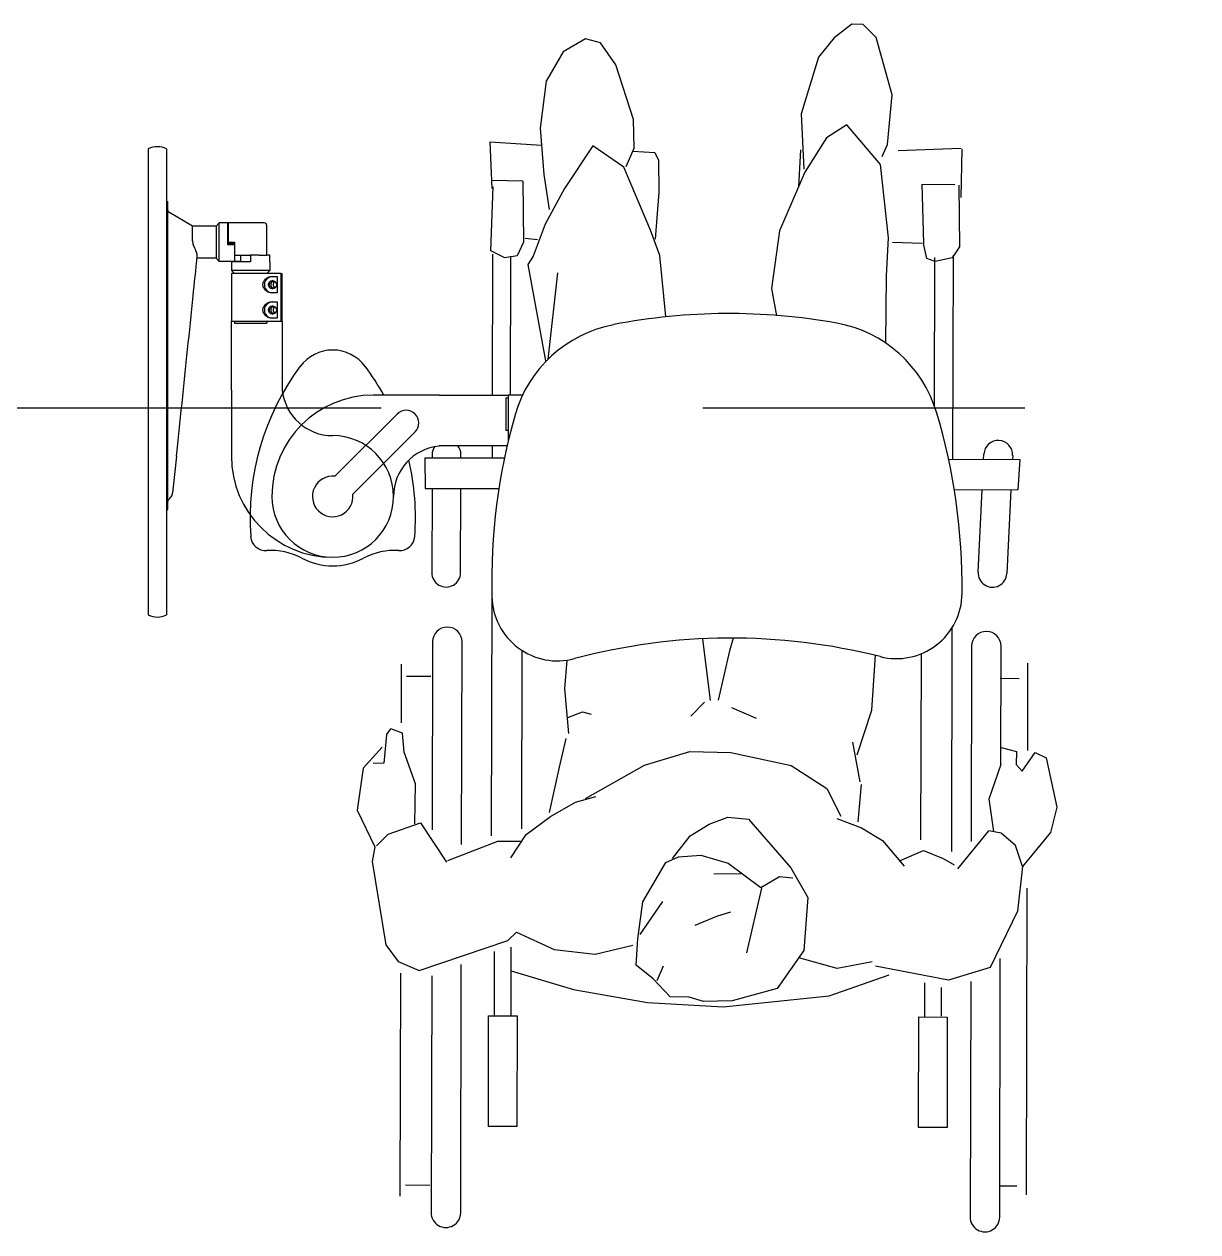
# Model space of a CAD drawing. Extents: x 1658 to 80590, y 400 to 58563.
# Drawn here: x 43749 to 44907, y 22317 to 23509 of the extents above; entities that cross this region are included whole.
import ezdxf

# ---------------------------------------------------------------- set-up
doc = ezdxf.new("R2010")
doc.units = 0
doc.header["$LTSCALE"] = 50
doc.linetypes.add('4PHAN', pattern=[158.75, 127, -6.35, 6.35, -6.35, 6.35, -6.35])
doc.layers.add('FT_01', color=8, linetype='CONTINUOUS')
doc.layers.add('GRIDLINE_01', color=15, linetype='4PHAN')

msp = doc.modelspace()

# ---------------------------------------------------------------- linework, layer by layer
at = {"layer": 'FT_01'}
for p, q in [((44565.8, 23508.8, 3644), (44548.2, 23495.5, 3644)), ((44576.8, 23508.4, 3644), (44565.8, 23508.8, 3644)), ((44589.8, 23495.8, 3644), (44576.8, 23508.4, 3644)), ((44303.1, 23494.2, 3644), (44280.8, 23481.4, 3644)), ((44317.8, 23490.3, 3644), (44303.1, 23494.2, 3644)), ((44548.2, 23495.5, 3644), (44533, 23476.2, 3644)), ((44605.6, 23439.1, 3644), (44589.8, 23495.8, 3644)), ((44333, 23468.7, 3644), (44317.8, 23490.3, 3644)), ((44280.8, 23481.4, 3644), (44264.3, 23452.5, 3644)), ((44533, 23476.2, 3644), (44515.9, 23420.3, 3644)), ((44350.2, 23414.6, 3644), (44333, 23468.7, 3644)), ((44264.3, 23452.5, 3644), (44258.3, 23406.1, 3644)), ((44600.9, 23390.2, 3644), (44605.6, 23439.1, 3644)), ((44350.9, 23386.6, 3644), (44350.2, 23414.6, 3644)), ((44515.9, 23420.3, 3644), (44518.4, 23365.8, 3644)), ((44258.3, 23406.1, 3644), (44262, 23360.5, 3644)), ((44560.7, 23409.4, 3644), (44540.8, 23396.6, 3644)), ((44594.2, 23370.2, 3644), (44560.7, 23409.4, 3644)), ((44211, 23346.6, 3644), (44208.9, 23392.6, 3644)), ((44208.9, 23392.6, 3644), (44259.6, 23389.4, 3644)), ((44310.3, 23388.7, 3644), (44282.3, 23346.7, 3644)), ((44340.8, 23367.6, 3644), (44310.3, 23388.7, 3644)), ((44343, 23368.4, 3644), (44350.9, 23386.6, 3644)), ((44540.8, 23396.6, 3644), (44519.3, 23362.8, 3644)), ((44595.7, 23378.1, 3644), (44600.9, 23390.2, 3644)), ((43871.5, 23385.9, 3644), (43871.5, 23362.9, 3644)), ((43889.5, 23385.9, 3644), (43889.5, 23362.9, 3644)), ((44349.6, 23383.6, 3644), (44371.4, 23382.3, 3644)), ((44371.4, 23382.3, 3644), (44375, 23374.7, 3644)), ((44375, 23374.7, 3644), (44375.4, 23343, 3644)), ((44515.1, 23384.8, 3644), (44513.2, 23348.3, 3644)), ((44673.2, 23386, 3644), (44611.6, 23383.7, 3644)), ((44674.3, 23385.8, 3644), (44673.5, 23337.7, 3644)), ((43871.5, 23362.9, 3644), (43871.5, 23267.1, 3644)), ((43889.5, 23362.9, 3644), (43889.5, 23267.1, 3644)), ((44367.1, 23305.4, 3644), (44340.8, 23367.6, 3644)), ((44519.3, 23362.8, 3644), (44494.4, 23304.7, 3644)), ((44602.1, 23298.1, 3644), (44594.2, 23370.2, 3644)), ((44241, 23353.9, 3644), (44210.9, 23354.5, 3644)), ((44241, 23353.9, 3644), (44241.8, 23293.8, 3644)), ((44262, 23360.5, 3644), (44267.1, 23326, 3644)), ((44634.8, 23350.9, 3644), (44636.5, 23292.3, 3644)), ((44634.8, 23350.9, 3644), (44667.5, 23350.6, 3644)), ((44209.5, 23285, 3644), (44211.7, 23348.2, 3644)), ((44282.3, 23346.7, 3644), (44263.3, 23311.4, 3644)), ((44375.4, 23343, 3644), (44371.7, 23296.6, 3644)), ((44671.5, 23350, 3644), (44672.1, 23289.2, 3644)), ((43889.5, 23333.7, 3644), (43890.7, 23333.7, 3644)), ((43890.7, 23296.7, 3644), (43890.7, 23333.7, 3644)), ((43915.2, 23309.6, 3644), (43891.7, 23323.2, 3644)), ((43938.5, 23309.6, 3644), (43915.2, 23309.6, 3644)), ((43915.2, 23294.9, 3644), (43915.2, 23309.6, 3644)), ((43938.5, 23309.6, 3644), (43941.6, 23312.7, 3644)), ((43938.5, 23309.6, 3644), (43938.5, 23291.5, 3644)), ((43950, 23312.7, 3644), (43941.6, 23312.7, 3644)), ((43941.6, 23291.1, 3644), (43941.6, 23312.7, 3644)), ((43950, 23291.1, 3644), (43950, 23312.7, 3644)), ((43950.5, 23303.7, 3644), (43950, 23303.7, 3644)), ((43950.5, 23312.7, 3644), (43950.5, 23310.2, 3644)), ((43986, 23312.7, 3644), (43950.5, 23312.7, 3644)), ((43950.5, 23310.2, 3644), (43950.5, 23293.7, 3644)), ((43988.5, 23280.7, 3644), (43988.5, 23310.2, 3644)), ((44263.3, 23311.4, 3644), (44251.3, 23279.9, 3644)), ((44376.3, 23280.6, 3644), (44367.1, 23305.4, 3644)), ((44494.4, 23304.7, 3644), (44486.5, 23248, 3644)), ((43890.7, 23051.4, 3644), (43890.7, 23296.7, 3644)), ((43938.5, 23291.5, 3644), (43938.5, 23277.8, 3644)), ((43941.6, 23274.7, 3644), (43941.6, 23291.1, 3644)), ((43950, 23292.3, 3644), (43956.5, 23292.3, 3644)), ((43956.5, 23291.1, 3644), (43950, 23291.1, 3644)), ((43950.5, 23293.7, 3644), (43956.5, 23293.7, 3644)), ((43956.5, 23293.7, 3644), (43956.5, 23280.7, 3644)), ((44241.8, 23293.8, 3644), (44235.6, 23280.3, 3644)), ((44255.5, 23295.9, 3644), (44243.3, 23297.2, 3644)), ((44600.1, 23260.4, 3644), (44602.1, 23298.1, 3644)), ((44635.3, 23292.3, 3644), (44605.8, 23293.2, 3644)), ((44639.9, 23277.7, 3644), (44636.5, 23292.3, 3644)), ((43956.5, 23280.7, 3644), (43972.5, 23280.7, 3644)), ((43956.5, 23280.7, 3644), (43956.5, 23274.7, 3644)), ((43962.5, 23280.7, 3644), (43962.5, 23274.7, 3644)), ((43962.5, 23280.7, 3644), (43962.5, 23274.2, 3644)), ((43972.5, 23280.7, 3644), (43972.5, 23274.2, 3644)), ((43981, 23280.7, 3644), (43972.5, 23280.7, 3644)), ((43981, 23280.7, 3644), (43986, 23280.7, 3644)), ((43986, 23280.7, 3644), (43988.5, 23280.7, 3644)), ((43991.5, 23280.7, 3644), (43988.5, 23280.7, 3644)), ((43991.5, 23274.2, 3644), (43991.5, 23280.7, 3644)), ((44223.2, 23278.1, 3644), (44209.5, 23285, 3644)), ((44211.2, 23281.9, 3644), (44210.8, 23142.6, 3644)), ((44235.6, 23280.3, 3644), (44223.2, 23278.1, 3644)), ((44228.9, 23142.7, 3644), (44229.2, 23279.7, 3644)), ((44251.3, 23279.9, 3644), (44246.2, 23271.6, 3644)), ((44382.1, 23220.3, 3644), (44376.3, 23280.6, 3644)), ((44672.1, 23289.2, 3644), (44664.7, 23278.2, 3644)), ((44665.7, 23280.8, 3644), (44665.2, 23079.4, 3644)), ((43938.5, 23277.8, 3644), (43919.5, 23277.8, 3644)), ((43938.5, 23277.8, 3644), (43941.6, 23274.7, 3644)), ((43956.5, 23274.7, 3644), (43941.6, 23274.7, 3644)), ((43953.5, 23274.2, 3644), (43953.5, 23265.8, 3644)), ((43972.5, 23274.2, 3644), (43953.5, 23274.2, 3644)), ((43962.5, 23274.7, 3644), (43956.5, 23274.7, 3644)), ((43991.5, 23274.2, 3644), (43991.5, 23265.8, 3644)), ((44246.2, 23271.6, 3644), (44263.4, 23176.7, 3644)), ((44647, 23275, 3644), (44639.9, 23277.7, 3644)), ((44647.3, 23132.2, 3644), (44647.6, 23278.7, 3644)), ((44664.7, 23278.2, 3644), (44648, 23274.7, 3644)), ((43871.5, 23267.1, 3644), (43871.5, 23047.7, 3644)), ((43889.5, 23267.1, 3644), (43889.5, 23047.7, 3644)), ((43972.5, 23265.8, 3644), (43953.5, 23265.8, 3644)), ((43956.6, 23262.7, 3644), (43953.5, 23265.8, 3644)), ((43953.7, 23257.7, 3644), (43953.5, 23257.7, 3644)), ((43953.5, 23257.7, 3644), (43953.5, 23215.6, 3644)), ((44002.3, 23262.7, 3644), (43953.7, 23262.7, 3644)), ((43953.7, 23262.7, 3644), (43953.7, 23215.7, 3644)), ((43991.5, 23265.8, 3644), (43972.5, 23265.8, 3644)), ((43988.4, 23262.7, 3644), (43991.5, 23265.8, 3644)), ((43993.3, 23259.7, 3644), (43998.7, 23259.7, 3644)), ((43998.7, 23259.7, 3644), (43998.7, 23243.7, 3644)), ((44002.3, 23262.7, 3644), (44003.2, 23262.7, 3644)), ((44002.3, 23262.7, 3644), (44002.3, 23215.7, 3644)), ((44003.4, 23262.7, 3644), (44003.2, 23262.7, 3644)), ((44003.2, 23262.7, 3644), (44003.2, 23215.7, 3644)), ((44003.4, 23262.7, 3644), (44003.4, 23215.7, 3644)), ((44003.5, 23257.7, 3644), (44003.4, 23257.7, 3644)), ((44003.5, 23215.6, 3644), (44003.5, 23257.7, 3644)), ((44275.4, 23263.5, 3644), (44265.7, 23178, 3644)), ((44599.3, 23194, 3644), (44600.1, 23260.4, 3644)), ((43998.7, 23243.7, 3644), (43993.3, 23243.7, 3644)), ((44486.5, 23248, 3644), (44491.4, 23221, 3644)), ((43993.3, 23234.7, 3644), (43998.7, 23234.7, 3644)), ((43998.7, 23234.7, 3644), (43998.7, 23218.7, 3644)), ((44382.1, 23220.3, 3644), (44382.1, 23220.3, 3644)), ((43953.5, 23190.1, 3644), (43953.5, 23215.6, 3644)), ((43953.7, 23215.7, 3644), (44002.3, 23215.7, 3644)), ((43956.6, 23215.7, 3644), (43956.6, 23213.7, 3644)), ((43956.6, 23213.7, 3644), (43972.5, 23213.7, 3644)), ((43972.5, 23213.7, 3644), (43988.4, 23213.7, 3644)), ((43988.4, 23215.7, 3644), (43988.4, 23213.7, 3644)), ((43998.7, 23218.7, 3644), (43993.3, 23218.7, 3644)), ((44002.3, 23215.7, 3644), (44003.2, 23215.7, 3644)), ((44003.2, 23215.7, 3644), (44003.4, 23215.7, 3644)), ((44003.5, 23215.6, 3644), (44003.5, 23190.1, 3644)), ((43953.5, 23164.7, 3644), (43953.5, 23190.1, 3644)), ((44003.5, 23190.1, 3644), (44003.5, 23164.7, 3644)), ((43953.5, 23147.7, 3644), (43953.5, 23164.7, 3644)), ((44003.5, 23164.7, 3644), (44003.5, 23152.7, 3644)), ((43953.5, 23147.7, 3644), (43953.5, 23082.7, 3644)), ((44158.5, 23142.7, 3644), (44093.5, 23142.7, 3644)), ((44158.5, 23142.7, 3644), (44175.6, 23142.7, 3644)), ((44175.6, 23142.7, 3644), (44200.9, 23142.7, 3644)), ((44200.9, 23142.7, 3644), (44226.5, 23142.7, 3644)), ((44226.5, 23139.6, 3644), (44224.5, 23139.6, 3644)), ((44224.5, 23139.6, 3644), (44224.5, 23123.7, 3644)), ((44240.9, 23142.7, 3644), (44226.5, 23142.7, 3644)), ((44240.8, 23142.6, 3644), (44226.5, 23142.6, 3644)), ((44226.5, 23142.6, 3644), (44226.5, 23096.5, 3644)), ((44117.2, 23124, 3644), (44055.7, 23062.6, 3644)), ((44224.5, 23123.7, 3644), (44224.5, 23107.8, 3644)), ((44073.4, 23044.9, 3644), (44134.9, 23106.4, 3644)), ((44226.5, 23107.8, 3644), (44224.5, 23107.8, 3644)), ((44175.6, 23092.7, 3644), (44163.5, 23092.7, 3644)), ((44200.9, 23092.7, 3644), (44175.6, 23092.7, 3644)), ((44225.7, 23092.7, 3644), (44200.9, 23092.7, 3644)), ((44210.7, 23092.7, 3644), (44210.7, 23080.5, 3644)), ((43899.3, 23082.4, 3644), (43895.4, 23046.4, 3644)), ((44144.5, 23080.6, 3644), (44144.7, 23050.7, 3644)), ((44223, 23080.4, 3644), (44144.5, 23080.6, 3644)), ((44151.6, 23084.2, 3644), (44151.6, 23080.3, 3644)), ((44180, 23081.5, 3644), (44180, 23084.1, 3644)), ((44661.3, 23079.4, 3644), (44731.4, 23079.2, 3644)), ((44695.8, 23079.3, 3644), (44696.1, 23084.5, 3644)), ((44724.5, 23083.1, 3644), (44724.3, 23079.3, 3644)), ((44731.4, 23079.2, 3644), (44729.7, 23049.3, 3644)), ((43871.5, 23047.7, 3644), (43871.5, 22950.9, 3644)), ((43889.5, 23047.7, 3644), (43889.5, 22950.9, 3644)), ((43890.7, 23029.9, 3644), (43890.7, 23051.4, 3644)), ((44144.7, 23050.7, 3644), (44217.5, 23050.5, 3644)), ((44151.5, 23050.7, 3644), (44151.3, 22967.6, 3644)), ((44179.7, 22967.5, 3644), (44179.9, 23050.6, 3644)), ((44666.9, 23049.4, 3644), (44729.7, 23049.3, 3644)), ((44690.4, 22968, 3644), (44694.4, 23049.2, 3644)), ((44722.8, 23049.3, 3644), (44718.8, 22966.7, 3644)), ((43889.5, 23029.9, 3644), (43890.7, 23029.9, 3644)), ((43890.7, 23029.9, 3644), (43890.7, 23029.9, 3644)), ((43871.5, 22950.9, 3644), (43871.5, 22925.7, 3644)), ((43889.5, 22950.9, 3644), (43889.5, 22925.7, 3644)), ((44210.5, 22946.2, 3644), (44209.9, 22707.6, 3644)), ((44664.6, 22913, 3644), (44664.1, 22692.3, 3644)), ((44152, 22899.3, 3644), (44151.5, 22713.5, 3644)), ((44180.7, 22699.1, 3644), (44181.2, 22899.2, 3644)), ((44426.4, 22841.2, 3644), (44418.8, 22902.2, 3644)), ((44448.7, 22902.9, 3644), (44445, 22890.4, 3644)), ((44240, 22714.7, 3644), (44240.5, 22890.7, 3644)), ((44445, 22890.4, 3644), (44434, 22841.7, 3644)), ((44585.6, 22831.7, 3644), (44589.1, 22885.9, 3644)), ((44634, 22703.7, 3644), (44634.5, 22887.5, 3644)), ((44683.9, 22894.9, 3644), (44683.4, 22702.2, 3644)), ((44712.8, 22777.4, 3644), (44713.1, 22894.8, 3644)), ((44121.2, 22877, 3644), (44121.1, 22819.1, 3644)), ((44284.6, 22881, 3644), (44282.4, 22852.8, 3644)), ((44739.2, 22878.3, 3644), (44739, 22791.9, 3644)), ((44126.4, 22865.4, 3644), (44150.5, 22865.4, 3644)), ((44712.2, 22863.2, 3644), (44730.8, 22863.1, 3644)), ((44282.4, 22852.8, 3644), (44286.2, 22808.6, 3644)), ((44420.3, 22839.6, 3644), (44406.9, 22826, 3644)), ((44285.5, 22824.4, 3644), (44300, 22830.2, 3644)), ((44300, 22830.2, 3644), (44308.7, 22827.7, 3644)), ((44471.7, 22823.6, 3644), (44447.4, 22834, 3644)), ((44570.9, 22787.6, 3644), (44585.6, 22831.7, 3644)), ((44106.7, 22807.5, 3644), (44103.9, 22779.4, 3644)), ((44106.7, 22807.5, 3644), (44110.8, 22813.2, 3644)), ((44122.5, 22809, 3644), (44110.8, 22813.2, 3644)), ((44123.9, 22790.3, 3644), (44122.5, 22809, 3644)), ((44283.6, 22803.8, 3644), (44277, 22775.6, 3644)), ((44102.4, 22795.3, 3644), (44083.5, 22774.6, 3644)), ((44361.3, 22777.4, 3644), (44405.8, 22791, 3644)), ((44405.8, 22791, 3644), (44446.4, 22790, 3644)), ((44574.1, 22760.9, 3644), (44566.7, 22800.3, 3644)), ((44713.1, 22794.9, 3644), (44728.4, 22791, 3644)), ((44728.4, 22791, 3644), (44728.1, 22778.2, 3644)), ((44103.9, 22779.4, 3644), (44093.3, 22779.1, 3644)), ((44135.3, 22758.9, 3644), (44123.9, 22790.3, 3644)), ((44446.4, 22790, 3644), (44505.9, 22777.3, 3644)), ((44733.9, 22771.6, 3644), (44746.6, 22789.9, 3644)), ((44746.6, 22789.9, 3644), (44757.4, 22784.7, 3644)), ((44757.4, 22784.7, 3644), (44768.2, 22735.9, 3644)), ((44083.5, 22774.6, 3644), (44077.6, 22733.1, 3644)), ((44277, 22775.6, 3644), (44267.1, 22730.7, 3644)), ((44303.1, 22744.5, 3644), (44361.3, 22777.4, 3644)), ((44505.9, 22777.3, 3644), (44541, 22754.4, 3644)), ((44701.4, 22744.4, 3644), (44713.2, 22778.5, 3644)), ((44728.1, 22778.2, 3644), (44733.9, 22771.6, 3644)), ((44134.6, 22719.5, 3644), (44135.3, 22758.9, 3644)), ((44572.1, 22721.7, 3644), (44575.4, 22758.4, 3644)), ((44293.2, 22740.9, 3644), (44313, 22746.7, 3644)), ((44541, 22754.4, 3644), (44555, 22727.1, 3644)), ((44706, 22712.1, 3644), (44701.4, 22744.4, 3644)), ((44077.6, 22733.1, 3644), (44095.2, 22697, 3644)), ((44268.4, 22726.8, 3644), (44293.2, 22740.9, 3644)), ((44768.2, 22735.9, 3644), (44761.8, 22711.1, 3644)), ((44108.1, 22709.5, 3644), (44140, 22720.4, 3644)), ((44140, 22720.4, 3644), (44165.8, 22681.9, 3644)), ((44244.5, 22709.2, 3644), (44268.4, 22726.8, 3644)), ((44406.2, 22707.7, 3644), (44425, 22719.4, 3644)), ((44425, 22719.4, 3644), (44443.4, 22726.3, 3644)), ((44443.4, 22726.3, 3644), (44463.8, 22724.2, 3644)), ((44463.8, 22724.2, 3644), (44505.5, 22676, 3644)), ((44551.1, 22724.7, 3644), (44575.4, 22715.7, 3644)), ((44096.6, 22697.7, 3644), (44108.1, 22709.5, 3644)), ((44229.2, 22686.1, 3644), (44244.5, 22709.2, 3644)), ((44388.8, 22685.4, 3644), (44406.2, 22707.7, 3644)), ((44575.4, 22715.7, 3644), (44596.1, 22703, 3644)), ((44670.3, 22675.2, 3644), (44701.1, 22712.8, 3644)), ((44713, 22710.5, 3644), (44701.1, 22712.8, 3644)), ((44727.2, 22698.3, 3644), (44713, 22710.5, 3644)), ((44761.8, 22711.1, 3644), (44734.1, 22677.5, 3644)), ((44095.2, 22697, 3644), (44092.4, 22682.4, 3644)), ((44167, 22683.5, 3644), (44216.3, 22702.6, 3644)), ((44216.3, 22702.6, 3644), (44238.7, 22702.4, 3644)), ((44596.1, 22703, 3644), (44617.5, 22677.9, 3644)), ((44734.1, 22677.5, 3644), (44727.2, 22698.3, 3644)), ((44382.4, 22681.3, 3644), (44394.8, 22686.9, 3644)), ((44394.8, 22686.9, 3644), (44416.9, 22688.8, 3644)), ((44416.9, 22688.8, 3644), (44443.6, 22680.8, 3644)), ((44612.7, 22682.9, 3644), (44636.5, 22693.2, 3644)), ((44636.5, 22693.2, 3644), (44655.9, 22685.4, 3644)), ((44655.9, 22685.4, 3644), (44666.6, 22679.2, 3644)), ((44092.4, 22682.4, 3644), (44106.1, 22600.1, 3644)), ((44359.4, 22642.7, 3644), (44382.4, 22681.3, 3644)), ((44443.6, 22680.8, 3644), (44476, 22656.9, 3644)), ((44505.5, 22676, 3644), (44522.3, 22647, 3644)), ((44734.1, 22677.5, 3644), (44729.1, 22633.5, 3644)), ((44429.7, 22670.3, 3644), (44456.6, 22670.5, 3644)), ((44476, 22656.9, 3644), (44494.3, 22667.6, 3644)), ((44494.3, 22667.6, 3644), (44507.5, 22666.3, 3644)), ((44476.5, 22656.1, 3644), (44461.9, 22592.3, 3644)), ((44738.6, 22656.2, 3644), (44737.9, 22353.4, 3644)), ((44354.6, 22606, 3644), (44359.4, 22642.7, 3644)), ((44379, 22642.9, 3644), (44356.5, 22610.5, 3644)), ((44522.3, 22647, 3644), (44518.5, 22594.6, 3644)), ((44411.3, 22619.6, 3644), (44432.6, 22628.6, 3644)), ((44432.6, 22628.6, 3644), (44446.4, 22632.6, 3644)), ((44729.1, 22633.5, 3644), (44702.2, 22577.8, 3644)), ((44226.2, 22604.3, 3644), (44234.8, 22612.5, 3644)), ((44234.8, 22612.5, 3644), (44271.9, 22595.5, 3644)), ((44106.1, 22600.1, 3644), (44118, 22583.7, 3644)), ((44138.8, 22574.8, 3644), (44226.2, 22604.3, 3644)), ((44312.6, 22591, 3644), (44349.6, 22599.9, 3644)), ((44353, 22580.2, 3644), (44354.6, 22606, 3644)), ((44213.1, 22530.1, 3644), (44213.3, 22593.5, 3644)), ((44229.5, 22530.7, 3644), (44229.6, 22597.8, 3644)), ((44271.9, 22595.5, 3644), (44312.6, 22591, 3644)), ((44518.5, 22594.6, 3644), (44492, 22557.1, 3644)), ((44118, 22583.7, 3644), (44138.8, 22574.8, 3644)), ((44179.8, 22335.8, 3644), (44180.4, 22580.8, 3644)), ((44369.8, 22566.5, 3644), (44353, 22580.2, 3644)), ((44373.6, 22565, 3644), (44379.9, 22579.5, 3644)), ((44551.3, 22576.7, 3644), (44513.4, 22587.4, 3644)), ((44585.8, 22583.4, 3644), (44551.3, 22576.7, 3644)), ((44661.3, 22565.2, 3644), (44589.2, 22579.2, 3644)), ((44702.2, 22577.8, 3644), (44661.3, 22565.2, 3644)), ((44711.7, 22331.4, 3644), (44712.3, 22586.6, 3644)), ((44120.5, 22572.3, 3644), (44119.9, 22352.1, 3644)), ((44151.2, 22569.4, 3644), (44150.6, 22335.9, 3644)), ((44229.6, 22574.4, 3644), (44291.1, 22556.2, 3644)), ((44386.5, 22548.9, 3644), (44369.8, 22566.5, 3644)), ((44543.3, 22549.9, 3644), (44602.6, 22570.5, 3644)), ((44291.1, 22556.2, 3644), (44364.3, 22543.1, 3644)), ((44492, 22557.1, 3644), (44447.6, 22544.9, 3644)), ((44637.7, 22529, 3644), (44637.8, 22562.5, 3644)), ((44654.1, 22529.6, 3644), (44654.1, 22558.2, 3644)), ((44683.1, 22563.8, 3644), (44682.5, 22331.5, 3644)), ((44364.3, 22543.1, 3644), (44438.7, 22538.9, 3644)), ((44405.3, 22548.6, 3644), (44386.5, 22548.9, 3644)), ((44419.3, 22544.2, 3644), (44405.3, 22548.6, 3644)), ((44447.6, 22544.9, 3644), (44419.3, 22544.2, 3644)), ((44438.7, 22538.9, 3644), (44543.3, 22549.9, 3644)), ((44207.1, 22420.9, 3644), (44207.4, 22530, 3644)), ((44207.4, 22530, 3644), (44235.4, 22530, 3644)), ((44235.4, 22530, 3644), (44235.2, 22420.8, 3644)), ((44631.7, 22419.8, 3644), (44632, 22529, 3644)), ((44632, 22529, 3644), (44660, 22528.9, 3644)), ((44660, 22528.9, 3644), (44659.8, 22419.7, 3644)), ((44235.2, 22420.8, 3644), (44207.1, 22420.9, 3644)), ((44659.8, 22419.7, 3644), (44631.7, 22419.8, 3644)), ((44125.2, 22363.2, 3644), (44149.3, 22363.1, 3644)), ((44728.5, 22361.9, 3644), (44712.6, 22362, 3644))]:
    msp.add_line(p, q, dxfattribs=at)
for centre, radius, start, end in [((43880.5, 23366.6, 3644), 21.2, 64.9424, 115.0576), ((43892.7, 23324.9, 3644), 2, 180, 240), ((43986, 23310.2, 3644), 2.5, 0, 90), ((44444.7, 22622.2, 3644), 601, 79.8177, 100.9252), ((44354.6, 23088.5, 3644), 126, 100.9252, 164.0663), ((44528.6, 23089.7, 3644), 126, 16.6766, 79.8177), ((44053.5, 23147.2, 3644), 40, 36.7105, 143.2895), ((44221.9, 23021.7, 3644), 250, 143.2895, 184.2628), ((43885.2, 23021.7, 3644), 250, 28.9554, 36.7105), ((44093.5, 23042.7, 3644), 100, 90, 180), ((44053.5, 23152.7, 3644), 50, 185.7646, 270), ((44126, 23115.2, 3644), 12.5, 315, 135), ((44073.6, 22953.4, 3644), 601, 359.3808, 16.6766), ((44811.4, 22958.2, 3644), 601, 164.0663, 181.3622), ((44053.5, 23042.7, 3644), 60, 270, 90), ((44163.5, 23042.7, 3644), 50, 95.7646, 180), ((44165.8, 23084.1, 3644), 14.2, 147.3957, 179.8598), ((44165.8, 23084.1, 3644), 14.2, 359.8598, 37.2665), ((44710.3, 23083.8, 3644), 14.2, 357.1969, 177.1969), ((44053.5, 23082.7, 3644), 100, 180, 270), ((43885.2, 23021.7, 3644), 250, 355.7372, 13.1416), ((44053.5, 23042.7, 3644), 20, 83.6822, 6.3178), ((44053.5, 23042.7, 3644), 60, 180, 0), ((43892.7, 23037.9, 3644), 2, 127.1925, 180), ((43987.5, 23004.2, 3644), 15, 184.2628, 273.6362), ((44119.5, 23004.2, 3644), 15, 266.3638, 355.7372), ((43992.6, 22924.4, 3644), 65, 62.0524, 93.6362), ((44053.5, 23039.2, 3644), 65, 242.0524, 297.9476), ((44114.5, 22924.4, 3644), 65, 86.3638, 117.9476), ((44165.5, 22967.5, 3644), 14.2, 179.8598, 359.8598), ((44704.6, 22967.3, 3644), 14.2, 177.1969, 357.1969), ((44609.6, 22947.6, 3644), 65, 255.8027, 359.3808), ((44275.5, 22945.4, 3644), 65, 181.3622, 284.9403), ((43880.5, 22944.9, 3644), 21.2, 244.9424, 295.0576), ((44166.6, 22899.2, 3644), 14.6, 359.8598, 179.8598), ((44446.7, 22303.9, 3644), 599, 75.8027, 104.9403), ((44698.5, 22894.9, 3644), 14.6, 359.8598, 179.8598), ((44165.2, 22335.8, 3644), 14.6, 179.8598, 359.8598), ((44697.1, 22331.5, 3644), 14.6, 179.8598, 359.8598)]:
    msp.add_arc(centre, radius, start, end, dxfattribs=at)
for centre, major_axis, ratio, start_param, end_param in [((43942.7, 23293.7, 3644), (27.5, -1.8), 0.574108, -3.104428, -2.898298), ((43994, 23251.7, 3644), (0, -8), 0.992546, -3.141593, 0), ((43994.9, 23251.7, 3644), (0, 4), 0.992546, 0.115366, 1.570796), ((43994.9, 23251.7, 3644), (0, 4), 0.992546, 1.570796, 3.026226), ((43995.5, 23251.7, 3644), (0, -3.2), 0.992546, 2.751142, 4.712389), ((43995.5, 23251.7, 3644), (0, -3.2), 0.992546, -1.570796, 0.39045), ((43994, 23226.7, 3644), (0, -8), 0.992546, -3.141593, 0), ((43994.9, 23226.7, 3644), (0, 4), 0.992546, 0.115366, 1.570796), ((43994.9, 23226.7, 3644), (0, 4), 0.992546, 1.570796, 3.026226), ((43995.5, 23226.7, 3644), (0, -3.2), 0.992546, 2.751142, 4.712389), ((43995.5, 23226.7, 3644), (0, -3.2), 0.992546, -1.570796, 0.39045)]:
    msp.add_ellipse(centre, major_axis=major_axis, ratio=ratio, start_param=start_param, end_param=end_param, dxfattribs=at)
for centre in [(43994, 23251.7, 3644), (43994, 23226.7, 3644)]:
    msp.add_ellipse(centre, major_axis=(0, -4), ratio=0.992546, dxfattribs=at)
for points, knots in [([(43919.8, 23280.2, 3644), (43919.8, 23280.6, 3644), (43919.8, 23281, 3644), (43919.7, 23281.9, 3644), (43919.5, 23282.5, 3644), (43918.9, 23284.5, 3644), (43918.2, 23286, 3644), (43916.8, 23289, 3644), (43916.2, 23290.4, 3644), (43915.7, 23291.7, 3644)], [-12.635019, -12.635019, -12.635019, -12.635019, -10.991118, -10.991118, -8.886417, -8.886417, -4.070551, -4.070551, 0, 0, 0, 0]), ([(43899.3, 23082.4, 3644), (43902.7, 23114.4, 3644), (43906.9, 23154.3, 3644), (43912.1, 23204.7, 3644), (43914.1, 23223.5, 3644), (43917, 23252.3, 3644), (43918.5, 23266.7, 3644), (43919.8, 23280.2, 3644)], [0, 0, 0, 0, 97.464245, 97.464245, 146.38275, 146.38275, 179.82034, 179.82034, 179.82034, 179.82034]), ([(43993.3, 23243.7, 3644), (43993.1, 23243.7, 3644), (43993, 23243.7, 3644), (43992.4, 23243.8, 3644), (43991.9, 23243.8, 3644), (43990.9, 23244, 3644), (43990.4, 23244.1, 3644), (43989.6, 23244.5, 3644), (43989.2, 23244.6, 3644), (43988.5, 23245, 3644), (43988.2, 23245.3, 3644), (43987.5, 23245.8, 3644), (43987.2, 23246.1, 3644), (43986.6, 23246.7, 3644), (43986.3, 23247, 3644), (43985.9, 23247.6, 3644), (43985.7, 23248, 3644), (43985.3, 23248.7, 3644), (43985.2, 23249, 3644), (43984.9, 23249.8, 3644), (43984.8, 23250.2, 3644), (43984.7, 23251, 3644), (43984.7, 23251.4, 3644), (43984.7, 23252.1, 3644), (43984.7, 23252.5, 3644), (43984.8, 23253.3, 3644), (43984.9, 23253.7, 3644), (43985.2, 23254.4, 3644), (43985.3, 23254.8, 3644), (43985.7, 23255.5, 3644), (43985.9, 23255.8, 3644), (43986.3, 23256.5, 3644), (43986.6, 23256.8, 3644), (43987.2, 23257.4, 3644), (43987.5, 23257.7, 3644), (43988.2, 23258.2, 3644), (43988.5, 23258.4, 3644), (43989.2, 23258.8, 3644), (43989.6, 23259, 3644), (43990.4, 23259.3, 3644), (43990.9, 23259.5, 3644), (43991.9, 23259.6, 3644), (43992.4, 23259.7, 3644), (43993, 23259.7, 3644), (43993.1, 23259.7, 3644), (43993.3, 23259.7, 3644)], [9.902282, 9.902282, 9.902282, 9.902282, 10.394279, 10.394279, 12.126659, 12.126659, 13.859039, 13.859039, 15.107451, 15.107451, 16.355862, 16.355862, 17.604274, 17.604274, 18.852686, 18.852686, 19.96823, 19.96823, 21.083775, 21.083775, 22.199319, 22.199319, 23.314864, 23.314864, 24.430408, 24.430408, 25.545952, 25.545952, 26.661497, 26.661497, 27.777041, 27.777041, 29.025453, 29.025453, 30.273865, 30.273865, 31.522276, 31.522276, 32.770688, 32.770688, 34.503068, 34.503068, 36.235448, 36.235448, 36.727445, 36.727445, 36.727445, 36.727445]), ([(43996.6, 23254.7, 3644), (43996.6, 23254.7, 3644), (43996.6, 23254.7, 3644), (43996.4, 23254.6, 3644), (43996.2, 23254.5, 3644), (43995.9, 23254.2, 3644), (43995.7, 23254.1, 3644), (43995.4, 23253.8, 3644), (43995.3, 23253.6, 3644), (43995.2, 23253.3, 3644), (43995.1, 23253.1, 3644), (43994.9, 23252.7, 3644), (43994.9, 23252.5, 3644), (43994.8, 23252.1, 3644), (43994.8, 23251.9, 3644), (43994.8, 23251.5, 3644), (43994.8, 23251.3, 3644), (43994.9, 23250.9, 3644), (43994.9, 23250.7, 3644), (43995.1, 23250.4, 3644), (43995.2, 23250.2, 3644), (43995.3, 23249.9, 3644), (43995.4, 23249.7, 3644), (43995.7, 23249.4, 3644), (43995.9, 23249.2, 3644), (43996.2, 23249, 3644), (43996.4, 23248.9, 3644), (43996.6, 23248.8, 3644), (43996.6, 23248.8, 3644), (43996.6, 23248.8, 3644)], [7.63371, 7.63371, 7.63371, 7.63371, 7.709386, 7.709386, 8.505626, 8.505626, 9.301867, 9.301867, 9.892605, 9.892605, 10.483343, 10.483343, 11.074082, 11.074082, 11.66482, 11.66482, 12.255559, 12.255559, 12.846297, 12.846297, 13.437036, 13.437036, 14.027774, 14.027774, 14.824014, 14.824014, 15.620255, 15.620255, 15.69593, 15.69593, 15.69593, 15.69593]), ([(43993.3, 23218.7, 3644), (43993.1, 23218.7, 3644), (43993, 23218.7, 3644), (43992.4, 23218.8, 3644), (43991.9, 23218.8, 3644), (43990.9, 23219, 3644), (43990.4, 23219.1, 3644), (43989.6, 23219.5, 3644), (43989.2, 23219.6, 3644), (43988.5, 23220, 3644), (43988.2, 23220.3, 3644), (43987.5, 23220.8, 3644), (43987.2, 23221.1, 3644), (43986.6, 23221.7, 3644), (43986.3, 23222, 3644), (43985.9, 23222.6, 3644), (43985.7, 23223, 3644), (43985.3, 23223.7, 3644), (43985.2, 23224, 3644), (43984.9, 23224.8, 3644), (43984.8, 23225.2, 3644), (43984.7, 23226, 3644), (43984.7, 23226.4, 3644), (43984.7, 23227.1, 3644), (43984.7, 23227.5, 3644), (43984.8, 23228.3, 3644), (43984.9, 23228.7, 3644), (43985.2, 23229.4, 3644), (43985.3, 23229.8, 3644), (43985.7, 23230.5, 3644), (43985.9, 23230.8, 3644), (43986.3, 23231.5, 3644), (43986.6, 23231.8, 3644), (43987.2, 23232.4, 3644), (43987.5, 23232.7, 3644), (43988.2, 23233.2, 3644), (43988.5, 23233.4, 3644), (43989.2, 23233.8, 3644), (43989.6, 23234, 3644), (43990.4, 23234.3, 3644), (43990.9, 23234.5, 3644), (43991.9, 23234.6, 3644), (43992.4, 23234.7, 3644), (43993, 23234.7, 3644), (43993.1, 23234.7, 3644), (43993.3, 23234.7, 3644)], [9.902282, 9.902282, 9.902282, 9.902282, 10.394279, 10.394279, 12.126659, 12.126659, 13.859039, 13.859039, 15.107451, 15.107451, 16.355862, 16.355862, 17.604274, 17.604274, 18.852686, 18.852686, 19.96823, 19.96823, 21.083775, 21.083775, 22.199319, 22.199319, 23.314864, 23.314864, 24.430408, 24.430408, 25.545952, 25.545952, 26.661497, 26.661497, 27.777041, 27.777041, 29.025453, 29.025453, 30.273865, 30.273865, 31.522276, 31.522276, 32.770688, 32.770688, 34.503068, 34.503068, 36.235448, 36.235448, 36.727445, 36.727445, 36.727445, 36.727445]), ([(43996.6, 23229.7, 3644), (43996.6, 23229.7, 3644), (43996.6, 23229.7, 3644), (43996.4, 23229.6, 3644), (43996.2, 23229.5, 3644), (43995.9, 23229.2, 3644), (43995.7, 23229.1, 3644), (43995.4, 23228.8, 3644), (43995.3, 23228.6, 3644), (43995.2, 23228.3, 3644), (43995.1, 23228.1, 3644), (43994.9, 23227.7, 3644), (43994.9, 23227.5, 3644), (43994.8, 23227.1, 3644), (43994.8, 23226.9, 3644), (43994.8, 23226.5, 3644), (43994.8, 23226.3, 3644), (43994.9, 23225.9, 3644), (43994.9, 23225.7, 3644), (43995.1, 23225.4, 3644), (43995.2, 23225.2, 3644), (43995.3, 23224.9, 3644), (43995.4, 23224.7, 3644), (43995.7, 23224.4, 3644), (43995.9, 23224.2, 3644), (43996.2, 23224, 3644), (43996.4, 23223.9, 3644), (43996.6, 23223.8, 3644), (43996.6, 23223.8, 3644), (43996.6, 23223.8, 3644)], [7.63371, 7.63371, 7.63371, 7.63371, 7.709386, 7.709386, 8.505626, 8.505626, 9.301867, 9.301867, 9.892605, 9.892605, 10.483343, 10.483343, 11.074082, 11.074082, 11.66482, 11.66482, 12.255559, 12.255559, 12.846297, 12.846297, 13.437036, 13.437036, 14.027774, 14.027774, 14.824014, 14.824014, 15.620255, 15.620255, 15.69593, 15.69593, 15.69593, 15.69593]), ([(44003.5, 23152.7, 3644), (44003.5, 23152.3, 3644), (44003.5, 23151.9, 3644), (44003.6, 23150.9, 3644), (44003.6, 23150.3, 3644), (44003.7, 23149, 3644), (44003.7, 23148.3, 3644), (44003.8, 23147.7, 3644)], [25.370704, 25.370704, 25.370704, 25.370704, 26.532777, 26.532777, 28.418303, 28.418303, 30.303829, 30.303829, 30.303829, 30.303829]), ([(44163.5, 23092.7, 3644), (44163.1, 23092.7, 3644), (44162.8, 23092.7, 3644), (44161.7, 23092.7, 3644), (44161.1, 23092.7, 3644), (44159.8, 23092.6, 3644), (44159.1, 23092.5, 3644), (44158.5, 23092.5, 3644)], [25.370704, 25.370704, 25.370704, 25.370704, 26.532777, 26.532777, 28.418303, 28.418303, 30.303829, 30.303829, 30.303829, 30.303829]), ([(43891.5, 23039.5, 3644), (43892.6, 23040.3, 3644), (43893.4, 23041.3, 3644), (43894.5, 23043, 3644), (43894.8, 23043.6, 3644), (43895.2, 23045, 3644), (43895.4, 23045.7, 3644), (43895.4, 23046.4, 3644)], [0, 0, 0, 0, 3.906445, 3.906445, 6.041061, 6.041061, 8.175831, 8.175831, 8.175831, 8.175831])]:
    msp.add_open_spline(points, degree=3, knots=knots, dxfattribs=at)
at = {"layer": 'GRIDLINE_01'}
msp.add_line((37751.4, 23130.2, 3644), (49248.2, 23130.1, 3644), dxfattribs=at)

doc.saveas('drawing.dxf')
